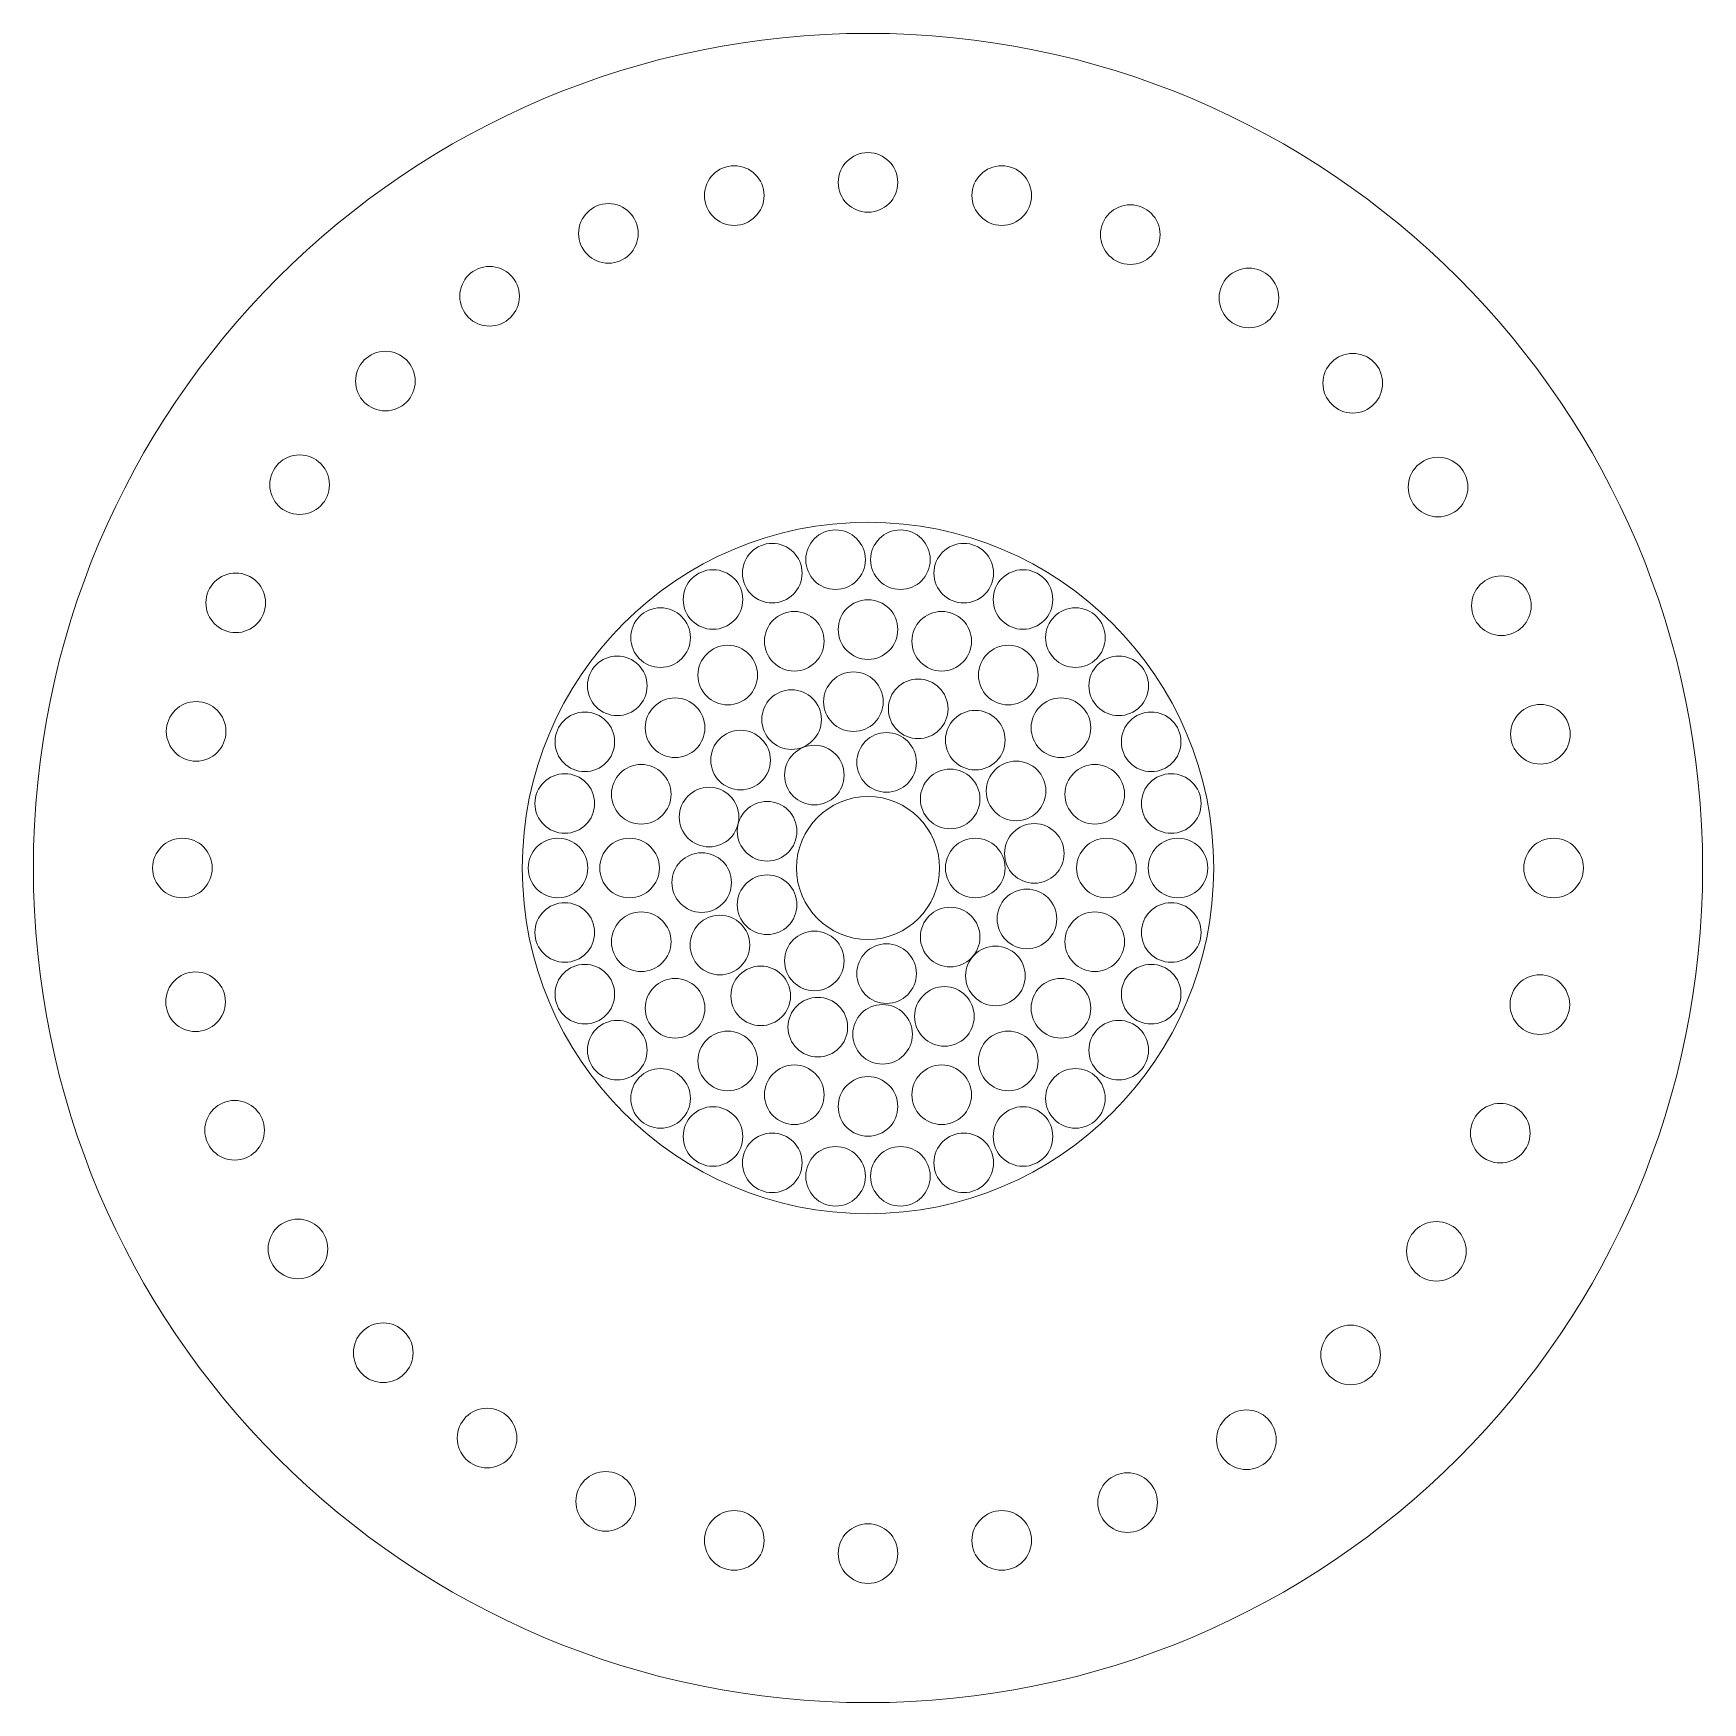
# Model space of a CAD drawing. Header units: millimetres. Extents: x 20 to 160, y -10 to 130.
import ezdxf

# ---------------------------------------------------------------- set-up
doc = ezdxf.new("R2010")
doc.units = ezdxf.units.MM
doc.layers.get('0').update_dxf_attribs({"linetype": 'CONTINUOUS', "lineweight": 25, "true_color": 0x000000})
doc.layers.add('cut', color=1, linetype='CONTINUOUS', lineweight=0, true_color=0xff0000)

msp = doc.modelspace()

# ---------------------------------------------------------------- linework, layer by layer
for centre in [(50, 60), (90, 60), (90, 60)]:
    msp.add_circle(centre, 0)
at = {"layer": 'cut'}
for centre, radius in [((90, 60), 70), ((90, 117.5), 2.5), ((78.78, 116.4), 2.5), ((101.22, 116.4), 2.5), ((68.23, 113.22), 2.5), ((112, 113.12), 2.5), ((58.26, 107.95), 2.5), ((121.95, 107.81), 2.5), ((49.52, 100.84), 2.5), ((130.66, 100.66), 2.5), ((42.33, 92.15), 2.5), ((137.81, 91.95), 2.5), ((90, 60), 29), ((87.28, 85.86), 2.5), ((92.72, 85.86), 2.5), ((81.97, 84.73), 2.5), ((98.03, 84.73), 2.5), ((36.97, 82.24), 2.5), ((77, 82.52), 2.5), ((103, 82.52), 2.5), ((143.12, 82), 2.5), ((72.6, 79.32), 2.5), ((83.82, 79.02), 2.5), ((90, 80), 2.5), ((96.18, 79.02), 2.5), ((107.4, 79.32), 2.5), ((78.24, 76.18), 2.5), ((101.76, 76.18), 2.5), ((68.97, 75.28), 2.5), ((111.03, 75.28), 2.5), ((88.78, 73.95), 2.5), ((94.21, 73.35), 2.5), ((73.82, 71.76), 2.5), ((83.59, 72.45), 2.5), ((106.18, 71.76), 2.5), ((33.65, 71.46), 2.5), ((66.25, 70.58), 2.5), ((99, 70.72), 2.5), ((113.75, 70.58), 2.5), ((146.4, 71.22), 2.5), ((79.31, 69.05), 2.5), ((85.5, 67.79), 2.5), ((91.56, 68.86), 2.5), ((70.98, 66.18), 2.5), ((102.42, 66.46), 2.5), ((109.02, 66.18), 2.5), ((64.57, 65.41), 2.5), ((96.89, 65.79), 2.5), ((115.43, 65.41), 2.5), ((76.67, 64.27), 2.5), ((90, 60), 6), ((81.54, 63.08), 2.5), ((103.95, 61.22), 2.5), ((32.5, 60), 2.5), ((64, 60), 2.5), ((70, 60), 2.5), ((99, 60), 2.5), ((110, 60), 2.5), ((116, 60), 2.5), ((147.5, 60), 2.5), ((76.05, 58.78), 2.5), ((81.54, 56.92), 2.5), ((103.33, 55.73), 2.5), ((64.57, 54.59), 2.5), ((70.98, 53.82), 2.5), ((77.58, 53.54), 2.5), ((96.89, 54.21), 2.5), ((109.02, 53.82), 2.5), ((115.43, 54.59), 2.5), ((85.5, 52.21), 2.5), ((91.56, 51.14), 2.5), ((100.69, 50.95), 2.5), ((66.25, 49.42), 2.5), ((113.75, 49.42), 2.5), ((33.6, 48.78), 2.5), ((73.82, 48.24), 2.5), ((81, 49.28), 2.5), ((106.18, 48.24), 2.5), ((146.35, 48.54), 2.5), ((85.79, 46.65), 2.5), ((96.41, 47.55), 2.5), ((91.22, 46.05), 2.5), ((68.97, 44.72), 2.5), ((78.24, 43.82), 2.5), ((101.76, 43.82), 2.5), ((111.03, 44.72), 2.5), ((83.82, 40.98), 2.5), ((96.18, 40.98), 2.5), ((72.6, 40.68), 2.5), ((90, 40), 2.5), ((107.4, 40.68), 2.5), ((36.88, 38), 2.5), ((77, 37.48), 2.5), ((103, 37.48), 2.5), ((143.03, 37.76), 2.5), ((81.97, 35.27), 2.5), ((87.28, 34.14), 2.5), ((92.72, 34.14), 2.5), ((98.03, 35.27), 2.5), ((42.19, 28.05), 2.5), ((137.67, 27.85), 2.5), ((49.34, 19.34), 2.5), ((130.48, 19.16), 2.5), ((58.05, 12.19), 2.5), ((121.74, 12.05), 2.5), ((68, 6.88), 2.5), ((111.77, 6.78), 2.5), ((78.78, 3.6), 2.5), ((101.22, 3.6), 2.5), ((90, 2.5), 2.5)]:
    msp.add_circle(centre, radius, dxfattribs=at)

doc.saveas('drawing.dxf')
